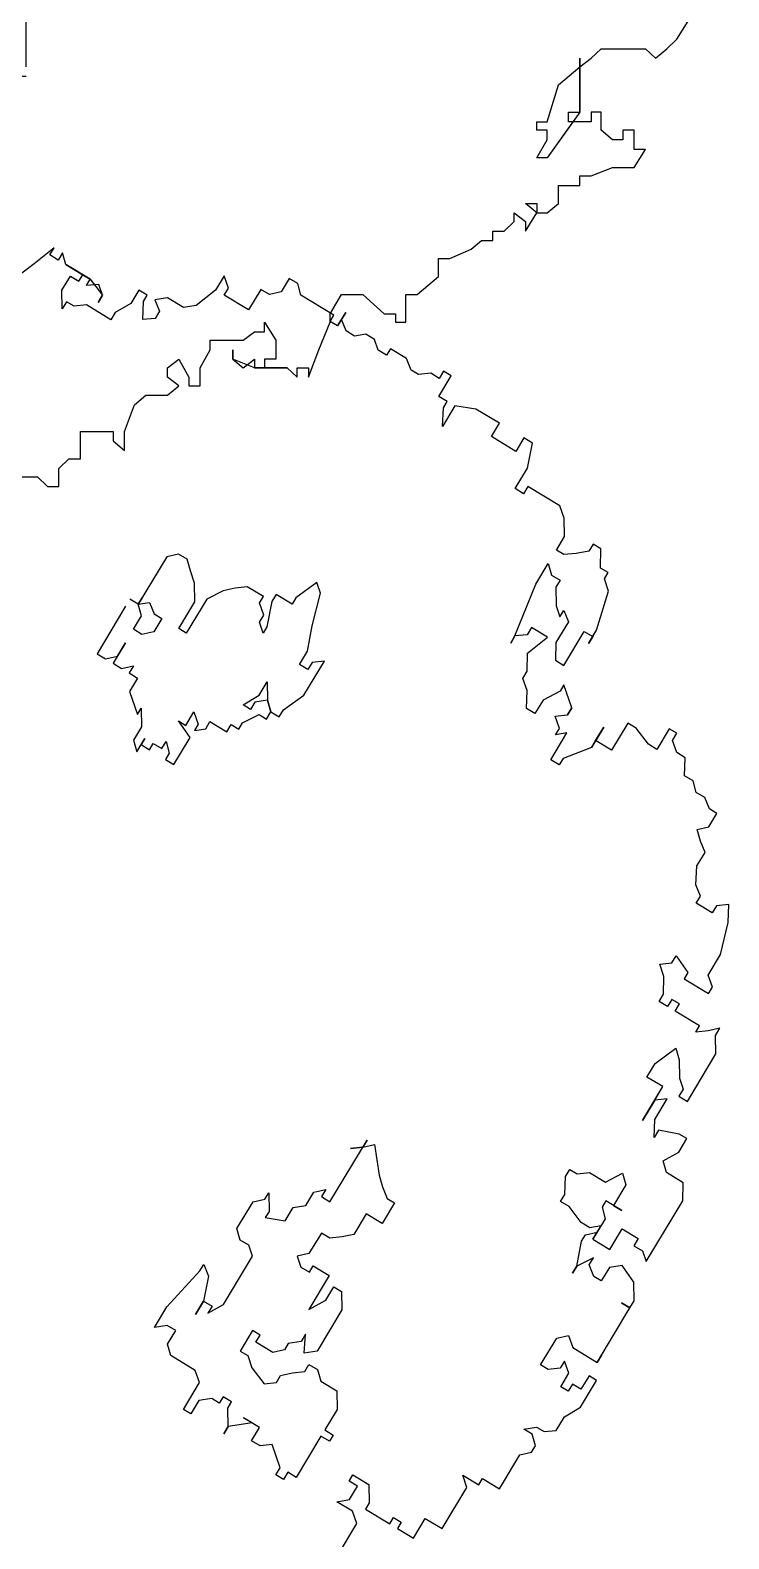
# Model space of a CAD drawing. Extents: x -30 to 1202, y 231 to 898.
# Drawn here: x 117.92 to 119.612, y 384.753 to 388.404 of the extents above; entities that cross this region are included whole.
import ezdxf

# ---------------------------------------------------------------- set-up
doc = ezdxf.new("R2010")
doc.units = 0
doc.header["$LTSCALE"] = 0.04
doc.layers.get('0').update_dxf_attribs({"linetype": 'CONTINUOUS'})
doc.layers.add('CONTORXXNP----00', color=255, linetype='CONTINUOUS')
doc.layers.add('PISO', color=1, linetype='CONTINUOUS')
doc.styles.get("Standard").update_dxf_attribs({"font": 'romans.shx'})

# ---------------------------------------------------------------- blocks, each defined once
blk = doc.blocks.new('ARB3')
at = {"color": 0}
for p, q in [((0.24673, 0.43826), (0.23575, 0.44518)), ((0.25255, 0.43211), (0.24673, 0.43826)), ((0.25836, 0.42519), (0.25255, 0.43211)), ((0.25255, 0.41904), (0.25836, 0.42519)), ((0.25255, 0.39213), (0.25255, 0.41904)), ((0.32489, 0.41212), (0.31391, 0.41904)), ((0.31391, 0.41904), (0.31391, 0.41212)), ((0.31391, 0.41212), (0.30228, 0.41212)), ((0.30228, 0.41212), (0.30228, 0.4052)), ((0.30228, 0.4052), (0.30809, 0.4052)), ((0.30809, 0.4052), (0.30809, 0.39905)), ((0.32489, 0.39905), (0.32489, 0.41212)), ((0.30809, 0.39905), (0.30228, 0.39213)), ((0.33005, 0.38597), (0.32489, 0.39905)), ((0.25836, 0.38597), (0.25255, 0.39213)), ((0.30228, 0.39213), (0.2913, 0.39213)), ((0.2913, 0.39213), (0.2913, 0.38597)), ((0.26353, 0.37905), (0.25836, 0.38597)), ((0.2913, 0.37905), (0.25836, 0.37905)), ((0.25836, 0.37905), (0.2913, 0.37905)), ((0.27451, 0.36598), (0.26353, 0.37905)), ((0.2913, 0.38597), (0.29711, 0.38597)), ((0.2913, 0.37213), (0.2913, 0.37905)), ((0.2913, 0.37905), (0.31907, 0.35906)), ((0.29711, 0.38597), (0.29711, 0.37213)), ((0.33005, 0.37905), (0.33005, 0.38597)), ((0.33587, 0.37905), (0.33005, 0.37905)), ((0.33587, 0.36598), (0.33587, 0.37905)), ((0.29711, 0.37213), (0.2913, 0.37213)), ((0.29711, 0.35906), (0.27451, 0.36598)), ((0.29711, 0.35291), (0.29711, 0.35906)), ((0.30809, 0.35906), (0.30228, 0.35906)), ((0.30228, 0.35906), (0.30228, 0.35291)), ((0.31907, 0.35291), (0.30809, 0.35906)), ((0.31907, 0.35906), (0.31907, 0.35291)), ((0.34685, 0.36598), (0.33587, 0.36598)), ((0.35266, 0.35906), (0.34685, 0.36598)), ((0.35266, 0.35291), (0.35266, 0.35906)), ((0.30228, 0.35291), (0.29711, 0.35291)), ((0.35266, 0.35291), (0.34685, 0.34599)), ((0.34685, 0.34599), (0.34685, 0.35291)), ((0.34685, 0.35291), (0.35266, 0.35291)), ((0.36364, 0.34599), (0.35266, 0.35291)), ((0.35266, 0.33907), (0.35783, 0.34599)), ((0.35783, 0.34599), (0.36364, 0.34599)), ((0.35783, 0.33907), (0.35266, 0.33907)), ((0.36364, 0.33292), (0.35783, 0.33907)), ((0.36364, 0.32599), (0.36364, 0.33292)), ((0.36945, 0.32599), (0.36364, 0.32599)), ((0.36945, 0.31907), (0.36945, 0.32599)), ((0.37462, 0.31292), (0.36945, 0.31907)), ((0.38043, 0.29985), (0.37462, 0.31292)), ((0.38043, 0.29293), (0.38043, 0.29985)), ((0.39141, 0.29293), (0.38043, 0.29293)), ((0.40239, 0.27986), (0.39141, 0.29293)), ((0.40239, 0.27294), (0.40239, 0.27986)), ((0.41919, 0.27294), (0.40239, 0.27294)), ((0.41402, 0.25986), (0.41402, 0.26678)), ((0.41402, 0.26678), (0.41919, 0.26678)), ((0.41919, 0.26678), (0.41919, 0.27294)), ((0.40239, 0.24679), (0.41402, 0.25986)), ((0.40239, 0.23372), (0.40239, 0.24679)), ((0.41402, 0.2268), (0.40239, 0.23372)), ((0.41919, 0.2268), (0.41402, 0.2268)), ((0.43598, 0.21988), (0.41919, 0.2268)), ((0.45277, 0.21373), (0.43598, 0.21988)), ((0.44696, 0.20681), (0.44696, 0.21373)), ((0.44696, 0.21373), (0.45277, 0.21373)), ((0.44696, 0.20065), (0.45277, 0.20681)), ((0.45277, 0.20681), (0.44696, 0.20681)), ((0.41919, 0.18681), (0.43017, 0.19373)), ((0.43017, 0.19373), (0.44179, 0.19373)), ((0.44179, 0.19373), (0.44179, 0.18681)), ((0.44696, 0.18066), (0.44696, 0.20065)), ((0.425, 0.18681), (0.41919, 0.18681)), ((0.425, 0.18066), (0.425, 0.18681)), ((0.44179, 0.18681), (0.44696, 0.18681)), ((0.44696, 0.18681), (0.44696, 0.18066)), ((0.43017, 0.17374), (0.425, 0.18066)), ((0.44696, 0.18066), (0.44179, 0.16759)), ((0.44696, 0.17374), (0.44179, 0.18066)), ((0.44179, 0.18066), (0.44696, 0.18066)), ((0.43017, 0.15375), (0.43017, 0.17374)), ((0.44179, 0.16759), (0.43598, 0.16759)), ((0.43598, 0.16759), (0.44179, 0.16759)), ((0.44179, 0.16759), (0.44696, 0.17374)), ((0.43598, 0.15375), (0.43017, 0.15375)), ((0.44696, 0.1476), (0.43598, 0.15375)), ((0.45794, 0.1476), (0.44696, 0.1476)), ((0.45794, 0.14067), (0.45794, 0.1476)), ((0.44179, 0.13452), (0.45277, 0.14067)), ((0.45277, 0.14067), (0.45794, 0.14067)), ((0.44696, 0.1276), (0.44179, 0.13452)), ((0.45794, 0.13452), (0.45277, 0.1276)), ((0.46375, 0.1276), (0.45794, 0.13452)), ((0.45277, 0.1276), (0.44696, 0.1276)), ((0.46375, 0.11453), (0.46375, 0.1276)), ((0.46957, 0.10761), (0.46375, 0.11453)), ((0.48572, 0.10146), (0.46957, 0.10761)), ((0.49734, 0.10146), (0.48572, 0.10146)), ((0.49153, 0.09454), (0.49734, 0.10146)), ((0.48572, 0.07454), (0.48572, 0.09454)), ((0.48572, 0.09454), (0.49153, 0.09454)), ((0.50251, 0.07454), (0.48572, 0.07454)), ((0.50251, 0.06762), (0.50251, 0.07454)), ((0.50832, 0.06147), (0.50251, 0.06762)), ((0.5193, 0.06147), (0.50832, 0.06147)), ((0.5193, 0.05455), (0.5193, 0.06147)), ((0.51349, 0.0484), (0.5193, 0.05455)), ((0.51349, 0.02149), (0.51349, 0.0484)), ((0.26353, 0.04148), (0.22477, 0.04148)), ((0.22477, 0.04148), (0.22477, 0.03456)), ((0.26934, 0.03456), (0.26934, 0.04148)), ((0.22477, 0.03456), (0.23059, 0.02841)), ((0.24157, 0.02841), (0.22477, 0.02841)), ((0.22477, 0.02841), (0.22477, 0.02149)), ((0.23059, 0.02841), (0.24157, 0.02841)), ((0.25255, 0.02149), (0.25255, 0.02841)), ((0.25255, 0.02841), (0.26353, 0.02841)), ((0.26353, 0.02841), (0.26934, 0.03456)), ((0.30809, 0.03456), (0.26934, 0.03456)), ((0.26934, 0.03456), (0.27451, 0.02841)), ((0.26934, 0.03456), (0.27451, 0.03456)), ((0.27451, 0.03456), (0.26934, 0.03456)), ((0.27451, 0.02841), (0.26934, 0.02149)), ((0.31391, 0.02841), (0.30809, 0.03456)), ((0.31391, 0.02149), (0.31391, 0.02841)), ((0.22477, 0.02149), (0.23059, 0.01533)), ((0.25836, 0.01533), (0.25255, 0.02149)), ((0.26934, 0.02149), (0.26934, 0.01533)), ((0.30809, 0.01533), (0.31391, 0.02149)), ((0.50832, 0.01533), (0.50832, 0.02149)), ((0.50832, 0.02149), (0.51349, 0.02149)), ((0.23059, 0.01533), (0.22477, 0.01533)), ((0.22477, 0.01533), (0.22477, 0.00841)), ((0.26934, 0.01533), (0.25836, 0.01533)), ((0.30228, 0.00841), (0.30809, 0.01533)), ((0.50832, 0.00841), (0.51349, 0.01533)), ((0.5193, 0.01533), (0.50832, 0.01533)), ((0.51349, 0.01533), (0.5193, 0.01533)), ((0.21379, 0.00841), (0.20281, -0.00466)), ((0.22477, 0.00841), (0.21379, 0.00841)), ((0.26934, -0.00466), (0.26934, 0.00149)), ((0.26934, 0.00149), (0.2913, 0.00149)), ((0.2913, 0.00149), (0.30228, 0.00841)), ((0.50832, 0.00149), (0.50832, 0.00841)), ((0.51349, -0.00466), (0.50832, 0.00149)), ((0.20798, -0.00466), (0.197, -0.01158)), ((0.20281, -0.00466), (0.20798, -0.00466)), ((0.29711, -0.00466), (0.26934, -0.00466)), ((0.30809, -0.01158), (0.29711, -0.00466)), ((0.51349, -0.01158), (0.51349, -0.00466)), ((0.18602, -0.01158), (0.18021, -0.01773)), ((0.18021, -0.01773), (0.19119, -0.01773)), ((0.197, -0.01158), (0.18602, -0.01158)), ((0.19119, -0.01773), (0.18602, -0.01773)), ((0.18602, -0.01773), (0.18602, -0.02465)), ((0.31391, -0.01773), (0.30809, -0.01158)), ((0.31907, -0.02465), (0.31391, -0.01773)), ((0.50832, -0.01773), (0.51349, -0.01158)), ((0.50832, -0.02465), (0.50832, -0.01773)), ((0.18602, -0.02465), (0.19119, -0.02465)), ((0.19119, -0.02465), (0.19119, -0.03157)), ((0.31907, -0.03773), (0.31907, -0.02465)), ((0.51349, -0.02465), (0.50832, -0.02465)), ((0.51349, -0.03773), (0.51349, -0.02465)), ((0.19119, -0.03157), (0.197, -0.03157)), ((0.197, -0.03157), (0.19119, -0.03773)), ((0.20798, -0.04465), (0.21379, -0.03157)), ((0.21379, -0.03157), (0.21379, -0.03773)), ((0.19119, -0.03773), (0.18602, -0.03773)), ((0.18602, -0.03773), (0.18602, -0.04465)), ((0.18602, -0.04465), (0.20798, -0.04465)), ((0.21379, -0.03773), (0.22477, -0.03773)), ((0.21896, -0.04465), (0.21379, -0.04465)), ((0.21379, -0.04465), (0.21896, -0.0508)), ((0.22477, -0.03773), (0.21896, -0.04465)), ((0.29711, -0.0508), (0.30228, -0.04465)), ((0.31907, -0.04465), (0.30228, -0.0508)), ((0.30228, -0.04465), (0.30809, -0.04465)), ((0.30809, -0.04465), (0.31391, -0.03773)), ((0.31391, -0.03773), (0.31907, -0.03773)), ((0.32489, -0.04465), (0.31907, -0.04465)), ((0.32489, -0.05772), (0.32489, -0.04465)), ((0.50832, -0.04465), (0.51349, -0.03773)), ((0.50832, -0.0508), (0.50832, -0.04465)), ((0.21896, -0.0508), (0.22477, -0.0508)), ((0.22477, -0.0508), (0.22477, -0.06464)), ((0.30228, -0.0508), (0.29711, -0.0508)), ((0.51349, -0.05772), (0.50832, -0.0508)), ((0.33005, -0.05772), (0.32489, -0.05772)), ((0.34685, -0.06464), (0.33005, -0.05772)), ((0.51349, -0.06464), (0.51349, -0.05772)), ((0.22477, -0.06464), (0.23059, -0.06464)), ((0.23059, -0.06464), (0.23059, -0.07079)), ((0.23059, -0.07079), (0.23575, -0.07079)), ((0.23575, -0.07079), (0.24673, -0.07771)), ((0.24673, -0.07079), (0.24673, -0.06464)), ((0.24673, -0.06464), (0.25836, -0.07079)), ((0.25255, -0.07079), (0.24673, -0.07079)), ((0.25836, -0.07771), (0.25255, -0.07079)), ((0.25836, -0.07079), (0.26934, -0.07079)), ((0.26934, -0.07079), (0.25836, -0.07771)), ((0.31907, -0.07771), (0.34168, -0.07079)), ((0.34168, -0.07079), (0.34685, -0.06464)), ((0.50251, -0.07771), (0.50251, -0.07079)), ((0.50251, -0.07079), (0.5193, -0.07079)), ((0.5193, -0.06464), (0.51349, -0.06464)), ((0.5193, -0.07079), (0.5193, -0.06464)), ((0.24673, -0.07771), (0.24673, -0.08386)), ((0.25255, -0.08386), (0.25836, -0.07771)), ((0.25836, -0.07771), (0.25255, -0.08386)), ((0.30228, -0.08386), (0.31907, -0.07771)), ((0.48572, -0.08386), (0.49734, -0.07771)), ((0.49734, -0.07771), (0.50251, -0.07771)), ((0.24673, -0.08386), (0.25255, -0.08386)), ((0.25255, -0.08386), (0.25255, -0.09078)), ((0.25255, -0.09078), (0.25836, -0.09078)), ((0.25836, -0.09078), (0.27451, -0.0977)), ((0.2913, -0.09078), (0.2913, -0.08386)), ((0.2913, -0.08386), (0.30228, -0.08386)), ((0.29711, -0.09078), (0.2913, -0.09078)), ((0.30228, -0.0977), (0.29711, -0.09078)), ((0.50251, -0.08386), (0.48572, -0.08386)), ((0.50832, -0.0977), (0.50251, -0.08386)), ((0.27451, -0.0977), (0.30228, -0.0977)), ((0.50832, -0.11693), (0.50832, -0.0977)), ((0.49734, -0.13692), (0.49734, -0.11693)), ((0.49734, -0.11693), (0.50832, -0.11693)), ((0.50832, -0.13692), (0.49734, -0.13692)), ((0.50832, -0.14384), (0.50832, -0.13692)), ((0.49153, -0.14999), (0.50832, -0.14384)), ((0.47474, -0.15691), (0.47474, -0.14999)), ((0.47474, -0.14999), (0.49153, -0.14999)), ((0.48055, -0.15691), (0.47474, -0.15691)), ((0.48055, -0.18306), (0.48055, -0.15691)), ((0.47474, -0.18998), (0.48055, -0.18306)), ((0.46375, -0.1969), (0.47474, -0.18998)), ((0.38625, -0.20305), (0.425, -0.1969)), ((0.425, -0.1969), (0.44179, -0.1969)), ((0.44179, -0.1969), (0.43598, -0.20305)), ((0.45277, -0.20305), (0.45277, -0.1969)), ((0.45277, -0.1969), (0.46375, -0.1969)), ((0.38625, -0.20305), (0.38043, -0.20305)), ((0.38043, -0.20305), (0.38625, -0.20305)), ((0.39141, -0.20997), (0.38625, -0.20305)), ((0.39723, -0.20997), (0.39141, -0.20997)), ((0.39723, -0.22305), (0.39723, -0.20997)), ((0.43017, -0.20997), (0.41919, -0.21689)), ((0.43598, -0.20997), (0.43017, -0.20997)), ((0.43598, -0.20305), (0.43598, -0.20997)), ((0.45794, -0.20997), (0.45277, -0.20305)), ((0.46375, -0.21689), (0.45794, -0.20997)), ((0.36945, -0.22305), (0.38043, -0.21689)), ((0.38043, -0.21689), (0.39723, -0.22305)), ((0.41919, -0.21689), (0.41402, -0.22305)), ((0.46957, -0.21689), (0.46375, -0.21689)), ((0.46957, -0.22305), (0.46957, -0.21689)), ((0.35783, -0.22997), (0.36364, -0.22305)), ((0.36364, -0.22305), (0.36945, -0.22305)), ((0.41402, -0.22305), (0.41919, -0.22305)), ((0.41919, -0.22305), (0.41402, -0.22997)), ((0.45794, -0.22997), (0.46957, -0.22305)), ((-0.15308, -0.24304), (-0.15889, -0.23612)), ((-0.15889, -0.23612), (-0.1421, -0.23612)), ((-0.1421, -0.23612), (-0.10851, -0.24304)), ((0.34685, -0.23612), (0.35783, -0.22997)), ((0.34685, -0.24304), (0.34685, -0.23612)), ((0.39723, -0.22997), (0.38625, -0.23612)), ((0.38625, -0.23612), (0.38625, -0.24304)), ((0.41402, -0.22997), (0.39723, -0.22997)), ((0.44696, -0.24304), (0.45277, -0.23612)), ((0.45277, -0.23612), (0.45794, -0.23612)), ((0.45794, -0.23612), (0.45794, -0.22997)), ((-0.15308, -0.24996), (-0.15308, -0.24304)), ((-0.10851, -0.24304), (-0.10334, -0.24304)), ((-0.10334, -0.24304), (-0.10851, -0.24996)), ((0.35783, -0.24304), (0.34685, -0.24304)), ((0.36945, -0.24996), (0.35783, -0.24304)), ((0.38625, -0.24304), (0.41402, -0.24304)), ((0.41402, -0.24304), (0.41402, -0.24996)), ((0.41919, -0.24996), (0.44696, -0.24304)), ((-0.16987, -0.25611), (-0.16406, -0.24996)), ((-0.16987, -0.2761), (-0.16987, -0.25611)), ((-0.16406, -0.24996), (-0.15308, -0.24996)), ((-0.1253, -0.25611), (-0.13628, -0.25611)), ((-0.13628, -0.25611), (-0.1253, -0.25611)), ((-0.10851, -0.24996), (-0.1253, -0.25611)), ((-0.1253, -0.25611), (-0.1253, -0.26303)), ((-0.07557, -0.25611), (-0.06976, -0.24996)), ((-0.07557, -0.26303), (-0.07557, -0.25611)), ((-0.06976, -0.24996), (-0.0478, -0.24996)), ((-0.0478, -0.24996), (-0.04198, -0.25611)), ((-0.03682, -0.25611), (-0.0478, -0.26303)), ((-0.04198, -0.25611), (-0.03682, -0.25611)), ((0.34685, -0.26303), (0.35266, -0.25611)), ((0.35266, -0.25611), (0.35783, -0.26303)), ((0.36364, -0.26303), (0.37462, -0.24996)), ((0.37462, -0.24996), (0.36945, -0.24996)), ((0.41402, -0.24996), (0.40821, -0.24996)), ((0.40821, -0.24996), (0.41919, -0.24996)), ((-0.1253, -0.26303), (-0.13112, -0.26303)), ((-0.13112, -0.26303), (-0.12014, -0.26918)), ((-0.08074, -0.26918), (-0.07557, -0.26303)), ((-0.0478, -0.26303), (-0.05296, -0.26303)), ((-0.05296, -0.26303), (-0.0478, -0.2761)), ((0.34685, -0.26918), (0.34168, -0.26303)), ((0.34168, -0.26303), (0.34685, -0.26303)), ((0.35783, -0.26303), (0.36364, -0.26303)), ((0.36364, -0.26303), (0.35783, -0.26303)), ((0.35783, -0.26303), (0.36364, -0.26303)), ((-0.12014, -0.26918), (-0.08074, -0.26918)), ((0.32489, -0.2761), (0.32489, -0.26918)), ((0.32489, -0.26918), (0.34685, -0.26918)), ((-0.19764, -0.28918), (-0.19764, -0.28302)), ((-0.19764, -0.28302), (-0.17568, -0.28302)), ((-0.17568, -0.28302), (-0.16987, -0.2761)), ((-0.0478, -0.2761), (-0.03682, -0.2761)), ((-0.03682, -0.2761), (-0.031, -0.28302)), ((-0.031, -0.28302), (-0.02002, -0.28302)), ((-0.02002, -0.28302), (-0.01421, -0.28918)), ((0.33005, -0.2761), (0.32489, -0.2761)), ((0.34685, -0.28918), (0.33005, -0.2761)), ((-0.18666, -0.28918), (-0.19764, -0.28918)), ((-0.18085, -0.2961), (-0.18666, -0.28918)), ((-0.01421, -0.28918), (-0.02002, -0.28918)), ((-0.02002, -0.28918), (-0.02002, -0.2961)), ((0.02454, -0.2961), (0.01938, -0.28918)), ((0.01938, -0.28918), (0.02454, -0.2961)), ((0.36364, -0.28918), (0.34685, -0.28918)), ((0.35266, -0.30225), (0.35266, -0.28918)), ((0.35266, -0.28918), (0.36364, -0.28918)), ((-0.18085, -0.30225), (-0.18085, -0.2961)), ((-0.17568, -0.30225), (-0.18085, -0.30225)), ((-0.17568, -0.30917), (-0.17568, -0.30225)), ((-0.1421, -0.30225), (-0.14791, -0.30917)), ((-0.1253, -0.2961), (-0.1421, -0.2961)), ((-0.1421, -0.2961), (-0.1421, -0.30225)), ((-0.13112, -0.31609), (-0.13112, -0.30225)), ((-0.13112, -0.30225), (-0.1253, -0.30225)), ((-0.1253, -0.30225), (-0.1253, -0.2961)), ((-0.06459, -0.2961), (-0.06976, -0.30225)), ((-0.06976, -0.30225), (-0.06976, -0.30917)), ((-0.05878, -0.30225), (-0.06459, -0.2961)), ((-0.04198, -0.30225), (-0.05878, -0.30225)), ((-0.04198, -0.30917), (-0.04198, -0.30225)), ((-0.02002, -0.2961), (0.03036, -0.2961)), ((0.03036, -0.30225), (0.01356, -0.31609)), ((0.03036, -0.2961), (0.02454, -0.2961)), ((0.02454, -0.2961), (0.03036, -0.30225)), ((0.37462, -0.30225), (0.35266, -0.30225)), ((0.37462, -0.30917), (0.37462, -0.30225)), ((-0.19183, -0.31609), (-0.18085, -0.30917)), ((-0.18085, -0.30917), (-0.17568, -0.30917)), ((-0.14791, -0.30917), (-0.15308, -0.32224)), ((-0.06976, -0.30917), (-0.06459, -0.30917)), ((-0.06459, -0.30917), (-0.06459, -0.32224)), ((-0.03682, -0.31609), (-0.04198, -0.30917)), ((0.36945, -0.32224), (0.37462, -0.30917)), ((-0.19183, -0.31609), (-0.19764, -0.31609)), ((-0.19764, -0.31609), (-0.19183, -0.31609)), ((-0.18085, -0.32916), (-0.19183, -0.31609)), ((-0.1253, -0.32224), (-0.13112, -0.31609)), ((-0.031, -0.32224), (-0.03682, -0.31609)), ((0.01356, -0.31609), (0.00775, -0.32224)), ((-0.18085, -0.33531), (-0.18085, -0.32224)), ((-0.18085, -0.32224), (-0.18085, -0.32916)), ((-0.18085, -0.32916), (-0.18085, -0.32224)), ((-0.18085, -0.32224), (-0.18085, -0.32916)), ((-0.15308, -0.32224), (-0.14791, -0.32916)), ((-0.14791, -0.32916), (-0.1421, -0.32916)), ((-0.1421, -0.32916), (-0.13628, -0.33531)), ((-0.12014, -0.32224), (-0.1253, -0.32224)), ((-0.11432, -0.32916), (-0.12014, -0.32224)), ((-0.12014, -0.33531), (-0.10851, -0.32916)), ((-0.10851, -0.32916), (-0.11432, -0.32916)), ((-0.06459, -0.32224), (-0.09236, -0.32224)), ((-0.09236, -0.32224), (-0.08074, -0.32916)), ((-0.08074, -0.32916), (-0.06976, -0.32916)), ((-0.06976, -0.32916), (-0.06976, -0.33531)), ((-0.01421, -0.32224), (-0.031, -0.32224)), ((-0.01421, -0.33531), (-0.01421, -0.32224)), ((0.00775, -0.32224), (0.00258, -0.32916)), ((0.00258, -0.32916), (0.00258, -0.33531)), ((0.36945, -0.32916), (0.36945, -0.32224)), ((0.38625, -0.32916), (0.36945, -0.32916)), ((0.38625, -0.33531), (0.38625, -0.32916)), ((-0.19183, -0.34223), (-0.19183, -0.33531)), ((-0.19183, -0.33531), (-0.18085, -0.33531)), ((-0.13628, -0.33531), (-0.13112, -0.34223)), ((-0.11432, -0.34223), (-0.12014, -0.33531)), ((-0.06976, -0.33531), (-0.08074, -0.34223)), ((0.00258, -0.33531), (-0.01421, -0.33531)), ((0.37462, -0.34223), (0.38043, -0.33531)), ((0.38043, -0.33531), (0.38625, -0.33531)), ((-0.19764, -0.36223), (-0.18666, -0.34916)), ((-0.18666, -0.34916), (-0.19183, -0.34223)), ((-0.13112, -0.34223), (-0.1253, -0.34223)), ((-0.1253, -0.34916), (-0.13112, -0.35531)), ((-0.1253, -0.34223), (-0.1253, -0.34916)), ((-0.08074, -0.34223), (-0.11432, -0.34223)), ((0.36364, -0.35531), (0.37462, -0.34916)), ((0.37462, -0.34916), (0.37462, -0.34223)), ((-0.13112, -0.35531), (-0.13112, -0.36838)), ((0.36364, -0.36223), (0.36364, -0.35531)), ((-0.20346, -0.36838), (-0.20346, -0.36223)), ((-0.20346, -0.36223), (-0.19764, -0.36223)), ((0.35783, -0.36838), (0.36364, -0.36223)), ((-0.19764, -0.36838), (-0.20346, -0.36838)), ((-0.19764, -0.3753), (-0.19764, -0.36838)), ((-0.16406, -0.3753), (-0.19764, -0.3753)), ((-0.16406, -0.38222), (-0.16406, -0.3753)), ((-0.1421, -0.3753), (-0.15889, -0.3753)), ((-0.15889, -0.3753), (-0.15889, -0.38222)), ((-0.13112, -0.36838), (-0.1421, -0.3753)), ((0.35266, -0.38222), (0.35783, -0.3753)), ((0.35783, -0.3753), (0.35783, -0.36838)), ((-0.15889, -0.38222), (-0.16406, -0.38222)), ((0.33005, -0.38837), (0.33587, -0.38222)), ((0.33587, -0.38222), (0.34168, -0.38837)), ((0.35266, -0.38837), (0.35266, -0.38222)), ((0.30228, -0.40144), (0.31391, -0.39529)), ((0.31391, -0.39529), (0.32489, -0.39529)), ((0.32489, -0.39529), (0.33005, -0.38837)), ((0.34168, -0.38837), (0.35266, -0.38837)), ((0.29711, -0.40837), (0.30228, -0.40144)), ((-0.19764, -0.42144), (-0.19764, -0.40837)), ((-0.19764, -0.40837), (-0.19183, -0.41529)), ((-0.18085, -0.41529), (-0.18085, -0.40837)), ((-0.18085, -0.40837), (-0.17568, -0.40837)), ((-0.17568, -0.40837), (-0.17568, -0.42144)), ((0.23575, -0.41529), (0.24157, -0.40837)), ((0.24157, -0.40837), (0.24673, -0.41529)), ((0.2913, -0.42144), (0.2913, -0.40837)), ((0.2913, -0.40837), (0.29711, -0.40837)), ((-0.20346, -0.42836), (-0.19764, -0.42144)), ((-0.19183, -0.41529), (-0.18085, -0.41529)), ((-0.17568, -0.42144), (-0.18666, -0.42836)), ((0.21896, -0.42836), (0.21896, -0.42144)), ((0.21896, -0.42144), (0.22477, -0.42144)), ((0.22477, -0.42144), (0.23575, -0.41529)), ((0.24673, -0.41529), (0.25255, -0.41529)), ((0.25255, -0.41529), (0.24673, -0.42836)), ((0.29711, -0.42144), (0.2913, -0.42144)), ((0.30228, -0.42836), (0.29711, -0.42144)), ((-0.23123, -0.42836), (-0.20346, -0.42836)), ((-0.18666, -0.42836), (-0.19183, -0.42836)), ((-0.19183, -0.42836), (-0.19183, -0.44835)), ((0.06911, -0.43451), (0.08009, -0.42836)), ((0.08009, -0.42836), (0.0859, -0.42836)), ((0.0859, -0.42836), (0.0859, -0.43451)), ((0.22477, -0.42836), (0.21896, -0.42836)), ((0.22477, -0.43451), (0.22477, -0.42836)), ((0.24673, -0.42836), (0.24157, -0.42836)), ((0.24157, -0.42836), (0.24157, -0.44835)), ((0.2913, -0.43451), (0.30228, -0.42836)), ((0.0633, -0.44143), (0.0633, -0.43451)), ((0.0633, -0.43451), (0.06911, -0.43451)), ((0.0859, -0.43451), (0.09107, -0.44143)), ((0.21896, -0.4545), (0.21896, -0.43451)), ((0.21896, -0.43451), (0.22477, -0.43451)), ((0.26934, -0.44143), (0.2913, -0.43451)), ((-0.19183, -0.44835), (-0.18666, -0.44835)), ((-0.18666, -0.44835), (-0.18666, -0.4545)), ((0.05813, -0.4545), (0.0633, -0.44143)), ((0.09107, -0.44143), (0.09107, -0.4545)), ((0.16923, -0.4545), (0.16923, -0.44143)), ((0.16923, -0.44143), (0.18021, -0.44143)), ((0.18021, -0.44143), (0.197, -0.44835)), ((0.197, -0.44835), (0.19119, -0.4545)), ((0.24157, -0.44835), (0.24673, -0.44835)), ((0.24673, -0.44835), (0.25255, -0.44143)), ((0.25255, -0.44143), (0.26934, -0.44143)), ((-0.18666, -0.4545), (-0.19183, -0.4545)), ((-0.19183, -0.4545), (-0.19183, -0.46758)), ((0.05813, -0.46142), (0.05813, -0.4545)), ((0.09107, -0.4545), (0.1027, -0.46142)), ((0.15825, -0.4545), (0.14145, -0.4545)), ((0.14145, -0.4545), (0.16923, -0.4545)), ((0.16341, -0.46142), (0.15825, -0.4545)), ((0.19119, -0.4545), (0.18021, -0.46142)), ((0.21896, -0.46142), (0.21379, -0.4545)), ((0.21379, -0.4545), (0.21896, -0.4545)), ((-0.19183, -0.46758), (-0.17568, -0.46758)), ((-0.17568, -0.46758), (-0.17568, -0.48142)), ((0.03036, -0.46758), (0.02454, -0.46758)), ((0.02454, -0.46758), (0.03036, -0.46758)), ((0.03036, -0.46758), (0.04715, -0.46142)), ((0.04134, -0.4745), (0.03036, -0.46758)), ((0.04715, -0.46142), (0.05232, -0.46142)), ((0.05232, -0.46142), (0.05813, -0.46758)), ((0.06911, -0.46758), (0.05232, -0.46758)), ((0.05232, -0.46758), (0.05232, -0.48142)), ((0.0633, -0.46758), (0.05813, -0.46142)), ((0.05813, -0.46758), (0.0633, -0.46758)), ((0.07492, -0.46142), (0.06911, -0.46758)), ((0.08009, -0.46142), (0.07492, -0.46142)), ((0.08009, -0.4745), (0.08009, -0.46142)), ((0.09688, -0.46758), (0.08009, -0.46758)), ((0.08009, -0.46758), (0.08009, -0.4745)), ((0.1027, -0.46142), (0.09688, -0.46758)), ((0.13564, -0.46758), (0.14662, -0.46142)), ((0.14145, -0.46758), (0.13564, -0.46758)), ((0.14662, -0.48142), (0.14145, -0.46758)), ((0.14662, -0.46142), (0.16341, -0.46142)), ((0.17504, -0.46758), (0.16923, -0.46758)), ((0.16923, -0.46758), (0.16923, -0.4745)), ((0.18021, -0.46142), (0.17504, -0.46758)), ((0.20798, -0.4745), (0.21896, -0.46758)), ((0.22477, -0.46758), (0.21896, -0.46142)), ((0.21896, -0.46758), (0.22477, -0.46758)), ((-0.1421, -0.48142), (-0.13628, -0.4745)), ((-0.13628, -0.4745), (-0.13628, -0.48757)), ((0.03036, -0.48142), (0.03552, -0.4745)), ((0.03552, -0.4745), (0.04134, -0.4745)), ((0.16923, -0.4745), (0.20798, -0.4745)), ((-0.17568, -0.48142), (-0.1421, -0.48142)), ((-0.04198, -0.48757), (-0.04198, -0.48142)), ((-0.04198, -0.48142), (-0.02002, -0.48142)), ((-0.02002, -0.48142), (-0.01421, -0.48757)), ((0.03036, -0.48757), (0.03036, -0.48142)), ((0.05232, -0.48142), (0.06911, -0.48142)), ((0.06911, -0.48142), (0.06911, -0.49449)), ((0.11885, -0.48757), (0.12466, -0.48142)), ((0.12466, -0.48142), (0.13564, -0.48757)), ((0.14662, -0.48757), (0.14662, -0.48142)), ((-0.13628, -0.48757), (-0.13112, -0.48757)), ((-0.13112, -0.48757), (-0.13112, -0.50141)), ((-0.08655, -0.50141), (-0.08655, -0.49449)), ((-0.08655, -0.49449), (-0.08074, -0.50141)), ((-0.03682, -0.49449), (-0.04198, -0.48757)), ((-0.03682, -0.50141), (-0.031, -0.49449)), ((-0.031, -0.49449), (-0.03682, -0.49449)), ((-0.01421, -0.48757), (-0.02002, -0.49449)), ((-0.02002, -0.49449), (-0.02002, -0.51448)), ((0.04134, -0.48757), (0.03036, -0.48757)), ((0.04715, -0.49449), (0.04134, -0.48757)), ((0.04134, -0.50756), (0.04715, -0.49449)), ((0.06911, -0.49449), (0.0633, -0.49449)), ((0.0633, -0.49449), (0.0633, -0.50141)), ((0.11885, -0.50141), (0.11885, -0.48757)), ((0.13564, -0.48757), (0.14662, -0.48757)), ((-0.13112, -0.50141), (-0.10334, -0.50141)), ((-0.10334, -0.50141), (-0.09753, -0.50756)), ((-0.09236, -0.50756), (-0.08655, -0.50141)), ((-0.08074, -0.50141), (-0.08074, -0.50756)), ((-0.0478, -0.50756), (-0.0478, -0.50141)), ((-0.0478, -0.50141), (-0.03682, -0.50141)), ((0.0633, -0.50141), (0.05813, -0.50756)), ((0.10786, -0.50756), (0.11885, -0.50141)), ((-0.09753, -0.50756), (-0.09236, -0.50756)), ((-0.08074, -0.50756), (-0.07557, -0.51448)), ((-0.07557, -0.51448), (-0.06459, -0.51448)), ((-0.06459, -0.51448), (-0.05296, -0.52063)), ((-0.04198, -0.50756), (-0.0478, -0.50756)), ((-0.04198, -0.51448), (-0.04198, -0.50756)), ((-0.031, -0.51448), (-0.04198, -0.51448)), ((-0.031, -0.52063), (-0.031, -0.51448)), ((-0.02002, -0.51448), (-0.01421, -0.51448)), ((-0.01421, -0.51448), (-0.02002, -0.51448)), ((-0.02002, -0.51448), (0.02454, -0.51448)), ((0.02454, -0.51448), (0.02454, -0.50756)), ((0.02454, -0.50756), (0.02454, -0.51448)), ((0.02454, -0.51448), (0.03036, -0.51448)), ((0.03036, -0.51448), (0.04134, -0.50756)), ((0.05813, -0.50756), (0.10786, -0.50756)), ((-0.05296, -0.52063), (-0.031, -0.52063))]:
    blk.add_line(p, q, dxfattribs=at)
at = {"layer": 'CONTORXXNP----00'}
for p, q in [((0.24673, 0.43826), (0.23575, 0.44518)), ((0.25255, 0.43211), (0.24673, 0.43826)), ((0.25836, 0.42519), (0.25255, 0.43211)), ((0.25255, 0.41904), (0.25836, 0.42519)), ((0.25255, 0.39213), (0.25255, 0.41904)), ((0.31391, 0.41904), (0.31391, 0.41212)), ((0.32489, 0.41212), (0.31391, 0.41904)), ((0.30228, 0.41212), (0.30228, 0.4052)), ((0.31391, 0.41212), (0.30228, 0.41212)), ((0.30228, 0.4052), (0.30809, 0.4052)), ((0.30809, 0.4052), (0.30809, 0.39905)), ((0.32489, 0.39905), (0.32489, 0.41212)), ((0.30809, 0.39905), (0.30228, 0.39213)), ((0.33005, 0.38597), (0.32489, 0.39905)), ((0.25836, 0.38597), (0.25255, 0.39213)), ((0.2913, 0.39213), (0.2913, 0.38597)), ((0.30228, 0.39213), (0.2913, 0.39213)), ((0.26353, 0.37905), (0.25836, 0.38597)), ((0.27451, 0.36598), (0.26353, 0.37905)), ((0.2913, 0.38597), (0.29711, 0.38597)), ((0.29711, 0.38597), (0.29711, 0.37487)), ((0.33005, 0.37905), (0.33005, 0.38597)), ((0.33587, 0.37905), (0.33005, 0.37905)), ((0.33587, 0.36598), (0.33587, 0.37905)), ((0.29711, 0.37487), (0.31907, 0.35906)), ((0.29711, 0.35906), (0.27451, 0.36598)), ((0.29711, 0.35291), (0.29711, 0.35906)), ((0.30228, 0.35906), (0.30228, 0.35291)), ((0.30809, 0.35906), (0.30228, 0.35906)), ((0.31907, 0.35291), (0.30809, 0.35906)), ((0.31907, 0.35906), (0.31907, 0.35291)), ((0.34685, 0.36598), (0.33587, 0.36598)), ((0.35266, 0.35906), (0.34685, 0.36598)), ((0.35266, 0.35291), (0.35266, 0.35906)), ((0.30228, 0.35291), (0.29711, 0.35291)), ((0.36364, 0.34599), (0.35266, 0.35291)), ((0.35266, 0.33907), (0.35783, 0.34599)), ((0.35783, 0.34599), (0.36364, 0.34599)), ((0.35783, 0.33907), (0.35266, 0.33907)), ((0.36364, 0.33292), (0.35783, 0.33907)), ((0.36364, 0.32599), (0.36364, 0.33292)), ((0.36945, 0.32599), (0.36364, 0.32599)), ((0.36945, 0.31907), (0.36945, 0.32599)), ((0.37462, 0.31292), (0.36945, 0.31907)), ((0.38043, 0.29985), (0.37462, 0.31292)), ((0.38043, 0.29293), (0.38043, 0.29985)), ((0.39141, 0.29293), (0.38043, 0.29293)), ((0.40239, 0.27986), (0.39141, 0.29293)), ((0.40239, 0.27294), (0.40239, 0.27986)), ((0.41919, 0.27294), (0.40239, 0.27294)), ((0.41402, 0.26678), (0.41919, 0.26678)), ((0.41402, 0.25986), (0.41402, 0.26678)), ((0.41919, 0.26678), (0.41919, 0.27294)), ((0.40239, 0.24679), (0.41402, 0.25986)), ((0.40239, 0.23372), (0.40239, 0.24679)), ((0.41402, 0.2268), (0.40239, 0.23372)), ((0.41919, 0.2268), (0.41402, 0.2268)), ((0.43598, 0.21988), (0.41919, 0.2268)), ((0.45277, 0.21373), (0.43598, 0.21988)), ((0.44696, 0.21373), (0.45277, 0.21373)), ((0.44696, 0.20681), (0.44696, 0.21373)), ((0.45277, 0.20681), (0.44696, 0.20681)), ((0.44696, 0.20065), (0.45277, 0.20681)), ((0.41919, 0.18681), (0.43017, 0.19373)), ((0.43017, 0.19373), (0.44179, 0.19373)), ((0.44179, 0.19373), (0.44179, 0.18681)), ((0.44696, 0.20065), (0.44696, 0.18681)), ((0.425, 0.18681), (0.41919, 0.18681)), ((0.425, 0.18066), (0.425, 0.18681)), ((0.44179, 0.18681), (0.44696, 0.18681)), ((0.43017, 0.17374), (0.425, 0.18066)), ((0.43017, 0.15375), (0.43017, 0.17374)), ((0.43598, 0.15375), (0.43017, 0.15375)), ((0.44696, 0.1476), (0.43598, 0.15375)), ((0.45794, 0.1476), (0.44696, 0.1476)), ((0.45794, 0.14067), (0.45794, 0.1476)), ((0.44179, 0.13452), (0.45277, 0.14067)), ((0.45277, 0.14067), (0.45794, 0.14067)), ((0.44696, 0.1276), (0.44179, 0.13452)), ((0.45794, 0.13452), (0.45277, 0.1276)), ((0.46375, 0.1276), (0.45794, 0.13452)), ((0.45277, 0.1276), (0.44696, 0.1276)), ((0.46375, 0.11453), (0.46375, 0.1276)), ((0.46957, 0.10761), (0.46375, 0.11453)), ((0.48572, 0.10146), (0.46957, 0.10761)), ((0.49734, 0.10146), (0.48572, 0.10146)), ((0.49153, 0.09454), (0.49734, 0.10146)), ((0.48572, 0.09454), (0.49153, 0.09454)), ((0.48572, 0.07454), (0.48572, 0.09454)), ((0.50251, 0.07454), (0.48572, 0.07454)), ((0.50251, 0.06762), (0.50251, 0.07454)), ((0.50832, 0.06147), (0.50251, 0.06762)), ((0.5193, 0.06147), (0.50832, 0.06147)), ((0.5193, 0.05455), (0.5193, 0.06147)), ((0.51349, 0.0484), (0.5193, 0.05455)), ((0.51349, 0.02149), (0.51349, 0.0484)), ((0.50832, 0.02149), (0.51349, 0.02149)), ((0.50832, 0.01533), (0.50832, 0.02149)), ((0.50832, 0.01533), (0.51349, 0.01533)), ((0.50832, 0.00841), (0.51349, 0.01533)), ((0.50832, 0.00149), (0.50832, 0.00841)), ((0.51349, -0.00466), (0.50832, 0.00149)), ((0.51349, -0.01158), (0.51349, -0.00466)), ((0.50832, -0.01773), (0.51349, -0.01158)), ((0.50832, -0.02465), (0.50832, -0.01773)), ((0.51349, -0.02465), (0.50832, -0.02465)), ((0.51349, -0.03773), (0.51349, -0.02465)), ((0.50832, -0.04465), (0.51349, -0.03773)), ((0.50832, -0.0508), (0.50832, -0.04465)), ((0.51349, -0.05772), (0.50832, -0.0508)), ((0.51349, -0.06464), (0.51349, -0.05772)), ((0.50251, -0.07079), (0.5193, -0.07079)), ((0.50251, -0.07771), (0.50251, -0.07079)), ((0.5193, -0.06464), (0.51349, -0.06464)), ((0.5193, -0.07079), (0.5193, -0.06464)), ((0.48572, -0.08386), (0.49734, -0.07771)), ((0.49734, -0.07771), (0.50251, -0.07771)), ((0.50251, -0.08386), (0.48572, -0.08386)), ((0.50832, -0.0977), (0.50251, -0.08386)), ((0.50832, -0.11693), (0.50832, -0.0977)), ((0.49734, -0.11693), (0.50832, -0.11693)), ((0.49734, -0.13692), (0.49734, -0.11693)), ((0.50832, -0.13692), (0.49734, -0.13692)), ((0.50832, -0.14384), (0.50832, -0.13692)), ((0.49153, -0.14999), (0.50832, -0.14384)), ((0.47474, -0.14999), (0.49153, -0.14999)), ((0.47474, -0.15691), (0.47474, -0.14999)), ((0.48055, -0.15691), (0.47474, -0.15691)), ((0.48055, -0.18306), (0.48055, -0.15691)), ((0.47474, -0.18998), (0.48055, -0.18306)), ((0.46375, -0.1969), (0.47474, -0.18998)), ((0.38625, -0.20305), (0.425, -0.1969)), ((0.425, -0.1969), (0.44179, -0.1969)), ((0.44179, -0.1969), (0.43598, -0.20305)), ((0.45277, -0.1969), (0.46375, -0.1969)), ((0.45277, -0.20305), (0.45277, -0.1969)), ((0.39141, -0.20997), (0.38625, -0.20305)), ((0.39723, -0.20997), (0.39141, -0.20997)), ((0.39723, -0.22305), (0.39723, -0.20997)), ((0.43017, -0.20997), (0.41919, -0.21689)), ((0.43598, -0.20997), (0.43017, -0.20997)), ((0.43598, -0.20305), (0.43598, -0.20997)), ((0.45794, -0.20997), (0.45277, -0.20305)), ((0.46375, -0.21689), (0.45794, -0.20997)), ((0.36945, -0.22305), (0.38043, -0.21689)), ((0.38043, -0.21689), (0.39723, -0.22305)), ((0.41919, -0.21689), (0.41402, -0.22305)), ((0.46957, -0.21689), (0.46375, -0.21689)), ((0.46957, -0.22305), (0.46957, -0.21689)), ((0.35783, -0.22997), (0.36364, -0.22305)), ((0.36364, -0.22305), (0.36945, -0.22305)), ((0.41919, -0.22305), (0.41402, -0.22997)), ((0.41402, -0.22305), (0.41919, -0.22305)), ((0.45794, -0.22997), (0.46957, -0.22305)), ((0.34685, -0.23612), (0.35783, -0.22997)), ((0.34685, -0.24304), (0.34685, -0.23612)), ((0.39723, -0.22997), (0.38625, -0.23612)), ((0.38625, -0.23612), (0.38625, -0.24304)), ((0.41402, -0.22997), (0.39723, -0.22997)), ((0.44696, -0.24304), (0.45277, -0.23612)), ((0.45277, -0.23612), (0.45794, -0.23612)), ((0.45794, -0.23612), (0.45794, -0.22997)), ((0.35783, -0.24304), (0.34685, -0.24304)), ((0.36945, -0.24996), (0.35783, -0.24304)), ((0.38625, -0.24304), (0.41402, -0.24304)), ((0.41402, -0.24304), (0.41402, -0.24996)), ((0.41919, -0.24996), (0.44696, -0.24304)), ((0.34685, -0.26303), (0.35266, -0.25611)), ((0.35266, -0.25611), (0.35783, -0.26303)), ((0.36364, -0.26303), (0.37462, -0.24996)), ((0.37462, -0.24996), (0.36945, -0.24996)), ((0.41402, -0.24996), (0.41919, -0.24996)), ((0.34168, -0.26303), (0.34685, -0.26303)), ((0.34685, -0.26918), (0.34168, -0.26303)), ((0.35783, -0.26303), (0.36364, -0.26303)), ((0.36364, -0.26303), (0.35783, -0.26303)), ((0.35783, -0.26303), (0.36364, -0.26303)), ((0.32489, -0.26918), (0.34685, -0.26918)), ((0.32489, -0.2761), (0.32489, -0.26918)), ((0.33005, -0.2761), (0.32489, -0.2761)), ((0.34685, -0.28918), (0.33005, -0.2761)), ((0.34685, -0.28918), (0.35266, -0.28918)), ((0.35266, -0.30225), (0.35266, -0.28918)), ((0.37462, -0.30225), (0.35266, -0.30225)), ((0.37462, -0.30917), (0.37462, -0.30225)), ((0.36945, -0.32224), (0.37462, -0.30917)), ((0.36945, -0.32916), (0.36945, -0.32224)), ((0.38625, -0.32916), (0.36945, -0.32916)), ((0.38625, -0.33531), (0.38625, -0.32916)), ((0.37462, -0.34223), (0.38043, -0.33531)), ((0.38043, -0.33531), (0.38625, -0.33531)), ((0.36364, -0.35531), (0.37462, -0.34916)), ((0.37462, -0.34916), (0.37462, -0.34223)), ((0.36364, -0.36223), (0.36364, -0.35531)), ((0.35783, -0.36838), (0.36364, -0.36223)), ((0.35266, -0.38222), (0.35783, -0.3753)), ((0.35783, -0.3753), (0.35783, -0.36838)), ((0.33005, -0.38837), (0.33587, -0.38222)), ((0.33587, -0.38222), (0.34168, -0.38837)), ((0.35266, -0.38837), (0.35266, -0.38222)), ((0.30228, -0.40144), (0.31391, -0.39529)), ((0.31391, -0.39529), (0.32489, -0.39529)), ((0.32489, -0.39529), (0.33005, -0.38837)), ((0.34168, -0.38837), (0.35266, -0.38837)), ((0.29711, -0.40837), (0.30228, -0.40144)), ((-0.19764, -0.40837), (-0.19183, -0.41529)), ((-0.19764, -0.42144), (-0.19764, -0.40837)), ((-0.18085, -0.40837), (-0.17568, -0.40837)), ((-0.18085, -0.41529), (-0.18085, -0.40837)), ((-0.17568, -0.40837), (-0.17568, -0.42144)), ((0.23575, -0.41529), (0.24157, -0.40837)), ((0.24157, -0.40837), (0.24673, -0.41529)), ((0.2913, -0.40837), (0.29711, -0.40837)), ((0.2913, -0.42144), (0.2913, -0.40837)), ((-0.20346, -0.42836), (-0.19764, -0.42144)), ((-0.19183, -0.41529), (-0.18085, -0.41529)), ((-0.17568, -0.42144), (-0.18666, -0.42836)), ((0.21896, -0.42144), (0.22477, -0.42144)), ((0.21896, -0.42836), (0.21896, -0.42144)), ((0.22477, -0.42144), (0.23575, -0.41529)), ((0.25255, -0.41529), (0.24673, -0.42836)), ((0.24673, -0.41529), (0.25255, -0.41529)), ((0.29711, -0.42144), (0.2913, -0.42144)), ((0.30228, -0.42836), (0.29711, -0.42144)), ((-0.23123, -0.42836), (-0.20346, -0.42836)), ((-0.19183, -0.42836), (-0.19183, -0.44835)), ((-0.18666, -0.42836), (-0.19183, -0.42836)), ((0.22477, -0.42836), (0.21896, -0.42836)), ((0.22477, -0.43451), (0.22477, -0.42836)), ((0.24157, -0.42836), (0.24157, -0.44835)), ((0.24673, -0.42836), (0.24157, -0.42836)), ((0.2913, -0.43451), (0.30228, -0.42836)), ((0.21896, -0.43451), (0.22477, -0.43451)), ((0.21896, -0.4545), (0.21896, -0.43451)), ((0.26934, -0.44143), (0.2913, -0.43451)), ((-0.19183, -0.44835), (-0.18666, -0.44835)), ((-0.18666, -0.44835), (-0.18666, -0.4545)), ((0.16923, -0.44143), (0.18021, -0.44143)), ((0.16923, -0.4545), (0.16923, -0.44143)), ((0.18021, -0.44143), (0.197, -0.44835)), ((0.197, -0.44835), (0.19119, -0.4545)), ((0.24157, -0.44835), (0.24673, -0.44835)), ((0.24673, -0.44835), (0.25255, -0.44143)), ((0.25255, -0.44143), (0.26934, -0.44143)), ((-0.19183, -0.4545), (-0.19183, -0.46758)), ((-0.18666, -0.4545), (-0.19183, -0.4545)), ((0.15825, -0.4545), (0.16923, -0.4545)), ((0.16341, -0.46142), (0.15825, -0.4545)), ((0.19119, -0.4545), (0.18021, -0.46142)), ((0.21379, -0.4545), (0.21896, -0.4545)), ((0.21896, -0.46142), (0.21379, -0.4545)), ((-0.19183, -0.46758), (-0.17568, -0.46758)), ((-0.17568, -0.46758), (-0.17568, -0.48142)), ((0.03036, -0.46758), (0.04715, -0.46142)), ((0.04134, -0.4745), (0.03036, -0.46758)), ((0.04715, -0.46142), (0.05232, -0.46142)), ((0.05232, -0.46142), (0.05813, -0.46758)), ((0.05232, -0.46758), (0.05813, -0.46758)), ((0.05232, -0.46758), (0.05232, -0.48142)), ((0.13564, -0.46758), (0.14662, -0.46142)), ((0.14145, -0.46758), (0.13564, -0.46758)), ((0.14662, -0.48142), (0.14145, -0.46758)), ((0.14662, -0.46142), (0.16341, -0.46142)), ((0.16923, -0.46758), (0.16923, -0.4745)), ((0.17504, -0.46758), (0.16923, -0.46758)), ((0.18021, -0.46142), (0.17504, -0.46758)), ((0.20798, -0.4745), (0.21896, -0.46758)), ((0.22477, -0.46758), (0.21896, -0.46142)), ((0.21896, -0.46758), (0.22477, -0.46758)), ((-0.1421, -0.48142), (-0.13628, -0.4745)), ((-0.13628, -0.4745), (-0.13628, -0.48757)), ((0.03036, -0.48142), (0.03552, -0.4745)), ((0.03552, -0.4745), (0.04134, -0.4745)), ((0.16923, -0.4745), (0.20798, -0.4745)), ((-0.17568, -0.48142), (-0.1421, -0.48142)), ((-0.04198, -0.48142), (-0.02002, -0.48142)), ((-0.04198, -0.48757), (-0.04198, -0.48142)), ((-0.02002, -0.48142), (-0.01421, -0.48757)), ((0.03036, -0.48757), (0.03036, -0.48142)), ((0.05232, -0.48142), (0.06911, -0.48142)), ((0.06911, -0.48142), (0.06911, -0.49449)), ((0.11885, -0.48757), (0.12466, -0.48142)), ((0.12466, -0.48142), (0.13564, -0.48757)), ((0.14662, -0.48757), (0.14662, -0.48142)), ((-0.13628, -0.48757), (-0.13112, -0.48757)), ((-0.13112, -0.48757), (-0.13112, -0.50141)), ((-0.08655, -0.49449), (-0.08074, -0.50141)), ((-0.08655, -0.50141), (-0.08655, -0.49449)), ((-0.03682, -0.49449), (-0.04198, -0.48757)), ((-0.031, -0.49449), (-0.03682, -0.49449)), ((-0.03682, -0.50141), (-0.031, -0.49449)), ((-0.01421, -0.48757), (-0.02002, -0.49449)), ((-0.02002, -0.49449), (-0.02002, -0.51448)), ((0.04134, -0.48757), (0.03036, -0.48757)), ((0.04715, -0.49449), (0.04134, -0.48757)), ((0.04134, -0.50756), (0.04715, -0.49449)), ((0.0633, -0.49449), (0.0633, -0.50141)), ((0.06911, -0.49449), (0.0633, -0.49449)), ((0.11885, -0.50141), (0.11885, -0.48757)), ((0.13564, -0.48757), (0.14662, -0.48757)), ((-0.13112, -0.50141), (-0.10334, -0.50141)), ((-0.10334, -0.50141), (-0.09753, -0.50756)), ((-0.09236, -0.50756), (-0.08655, -0.50141)), ((-0.08074, -0.50141), (-0.08074, -0.50756)), ((-0.0478, -0.50141), (-0.03682, -0.50141)), ((-0.0478, -0.50756), (-0.0478, -0.50141)), ((0.0633, -0.50141), (0.05813, -0.50756)), ((0.10786, -0.50756), (0.11885, -0.50141)), ((-0.09753, -0.50756), (-0.09236, -0.50756)), ((-0.08074, -0.50756), (-0.07557, -0.51448)), ((-0.07557, -0.51448), (-0.06459, -0.51448)), ((-0.06459, -0.51448), (-0.05296, -0.52063)), ((-0.04198, -0.50756), (-0.0478, -0.50756)), ((-0.04198, -0.51448), (-0.04198, -0.50756)), ((-0.031, -0.51448), (-0.04198, -0.51448)), ((-0.031, -0.52063), (-0.031, -0.51448)), ((-0.02002, -0.51448), (0.02454, -0.51448)), ((-0.01421, -0.51448), (-0.02002, -0.51448)), ((-0.02002, -0.51448), (-0.01421, -0.51448)), ((0.02454, -0.51448), (0.03036, -0.51448)), ((0.03036, -0.51448), (0.04134, -0.50756)), ((0.05813, -0.50756), (0.10786, -0.50756)), ((-0.05296, -0.52063), (-0.031, -0.52063))]:
    blk.add_line(p, q, dxfattribs=at)
at = {"flags": 11}
blk.add_attdef('CENTROIDE', (-0.11141, -0.03295), '', height=0.05039, dxfattribs=at)

msp = doc.modelspace()

# ---------------------------------------------------------------- block references
at = {"layer": 'PISO'}
for p, xscale, yscale, zscale, rotation in [((117.7459, 389.3622), 3.971023940772995, 3.971023940772995, 3.971023940772995, 270), ((117.805, 386.1558), 3.455837634941085, 3.455837634941085, 3.455837634941085, 58.98244701781668)]:
    msp.add_blockref('ARB3', p, dxfattribs=dict(at, xscale=xscale, yscale=yscale, zscale=zscale, rotation=rotation))

doc.saveas('drawing.dxf')
